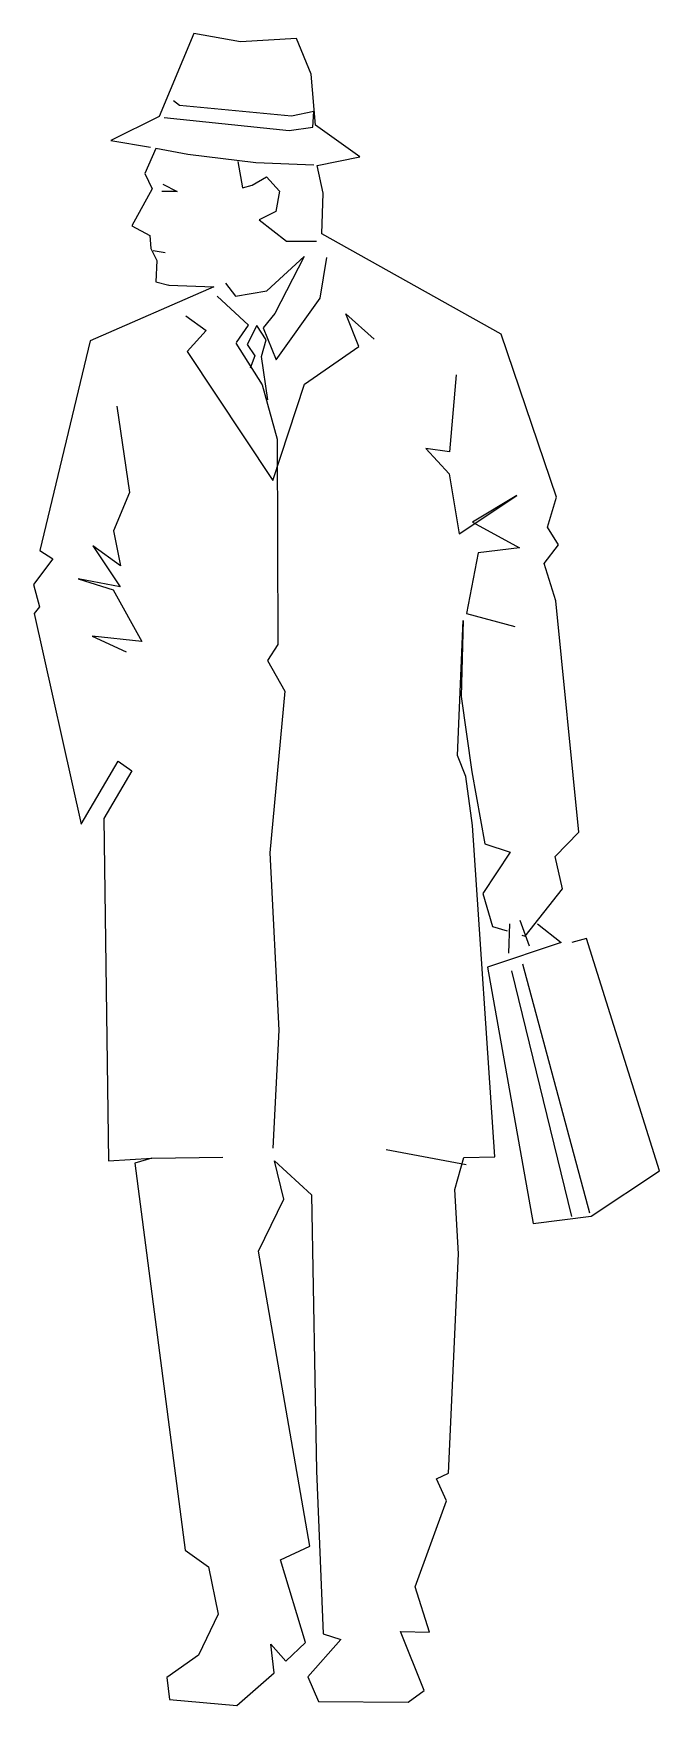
# Model space of a CAD drawing. Extents: x 108.7 to 135.7, y 44.5 to 116.8.
import ezdxf

# ---------------------------------------------------------------- set-up
doc = ezdxf.new("R2010")
doc.units = 0
doc.header["$LTSCALE"] = 40
doc.layers.get('0').update_dxf_attribs({"linetype": 'CONTINUOUS'})

msp = doc.modelspace()

# ---------------------------------------------------------------- linework, layer by layer
at = {"color": 0}
for p, q in [((120.693, 114.995), (120.059, 116.544)), ((120.872, 112.792), (120.693, 114.995)), ((122.791, 111.427), (120.872, 112.792)), ((120.951, 111.057), (122.791, 111.427)), ((121.208, 109.859), (120.951, 111.057)), ((121.156, 108.095), (121.208, 109.859)), ((128.893, 103.77), (121.156, 108.095)), ((113.873, 107.383), (114.387, 107.293)), ((116.492, 105.813), (111.143, 103.477)), ((114.534, 105.893), (114.539, 105.881)), ((114.539, 105.881), (116.492, 105.813)), ((111.143, 103.477), (108.97, 94.416)), ((131.28, 96.729), (128.893, 103.77)), ((130.894, 95.433), (131.28, 96.729)), ((131.372, 94.672), (130.894, 95.433)), ((130.756, 93.858), (131.372, 94.672)), ((109.537, 94.064), (108.701, 92.959)), ((108.97, 94.416), (109.537, 94.064)), ((131.258, 92.252), (130.756, 93.858)), ((108.701, 92.959), (108.958, 91.981)), ((108.958, 91.981), (108.738, 91.705)), ((132.245, 82.257), (131.258, 92.252)), ((108.738, 91.705), (110.765, 82.595)), ((127.011, 85.564), (127.258, 91.396)), ((127.258, 91.396), (127.169, 88.115)), ((127.169, 88.115), (127.635, 84.861)), ((110.765, 82.595), (112.353, 85.314)), ((112.353, 85.314), (112.949, 84.903)), ((127.371, 84.658), (127.011, 85.564)), ((112.949, 84.903), (111.743, 82.838)), ((127.653, 82.542), (127.371, 84.658)), ((127.635, 84.861), (128.188, 81.752)), ((111.743, 82.838), (111.948, 68.064)), ((128.618, 68.23), (127.653, 82.542)), ((128.188, 81.752), (129.28, 81.396)), ((131.234, 81.197), (132.245, 82.257)), ((129.28, 81.396), (128.105, 79.608)), ((131.548, 79.81), (131.234, 81.197)), ((128.105, 79.608), (128.521, 78.177)), ((129.934, 77.762), (131.548, 79.81)), ((128.521, 78.177), (129.149, 77.992)), ((129.259, 78.288), (129.216, 77.032)), ((130.125, 77.33), (129.71, 78.44)), ((130.472, 78.288), (131.491, 77.483)), ((131.491, 77.483), (128.302, 76.422)), ((129.786, 77.805), (129.934, 77.762)), ((132.576, 77.654), (131.942, 77.483)), ((135.735, 67.622), (132.576, 77.654)), ((129.82, 76.574), (132.704, 65.805)), ((128.302, 76.422), (130.277, 65.348)), ((131.942, 65.653), (129.363, 76.269)), ((111.948, 68.064), (113.816, 68.171)), ((113.816, 68.171), (113.085, 67.956)), ((113.085, 67.956), (115.25, 51.247)), ((113.816, 68.171), (116.878, 68.215)), ((119.509, 66.408), (119.109, 68.058)), ((119.109, 68.058), (120.706, 66.592)), ((127.392, 67.886), (123.924, 68.53)), ((126.891, 66.824), (127.291, 68.208)), ((127.291, 68.208), (128.618, 68.23)), ((132.784, 65.671), (135.735, 67.622)), ((120.706, 66.592), (120.925, 54.661)), ((127.052, 64.038), (126.891, 66.824)), ((118.419, 64.153), (119.509, 66.408)), ((130.277, 65.348), (132.784, 65.671)), ((120.632, 51.41), (118.419, 64.153)), ((126.627, 54.561), (127.052, 64.038)), ((120.925, 54.661), (121.212, 47.63)), ((126.101, 54.315), (126.627, 54.561)), ((126.534, 53.365), (126.101, 54.315)), ((125.188, 49.653), (126.534, 53.365)), ((119.375, 50.819), (120.632, 51.41)), ((115.25, 51.247), (116.253, 50.513)), ((120.452, 47.255), (119.375, 50.819)), ((116.253, 50.513), (116.68, 48.469)), ((125.806, 47.696), (125.188, 49.653)), ((116.68, 48.469), (115.826, 46.709)), ((125.575, 45.174), (124.552, 47.731)), ((124.552, 47.731), (125.806, 47.696)), ((119.089, 45.935), (118.949, 47.175)), ((118.949, 47.175), (119.602, 46.442)), ((119.602, 46.442), (120.452, 47.255)), ((121.969, 47.379), (120.546, 45.767)), ((121.212, 47.63), (121.969, 47.379)), ((115.826, 46.709), (114.465, 45.738)), ((114.465, 45.738), (114.577, 44.79)), ((117.478, 44.528), (119.089, 45.935)), ((120.546, 45.767), (121.008, 44.7)), ((114.577, 44.79), (117.478, 44.528)), ((124.887, 44.681), (125.575, 45.174)), ((121.008, 44.7), (124.887, 44.681))]:
    msp.add_line(p, q, dxfattribs=at)
for points in [[(120.059, 116.544), (117.638, 116.396), (115.627, 116.755), (114.122, 113.161), (112.046, 112.135), (113.751, 111.85), (113.75, 111.842)], [(114.339, 113.125), (119.739, 112.564), (120.766, 112.713), (120.814, 113.382), (119.84, 113.179), (115.008, 113.639), (114.751, 113.848)], [(113.981, 111.787), (113.515, 110.711), (113.826, 110.042), (112.954, 108.447), (113.724, 108.034), (113.772, 107.473), (114.029, 106.953), (113.981, 106.033), (114.539, 105.881)], [(120.814, 111.07), (118.299, 111.171), (115.367, 111.53), (113.981, 111.787)], [(117.529, 111.225), (117.732, 110.09), (118.144, 110.197), (118.759, 110.556), (119.327, 109.94), (119.171, 109.062), (118.449, 108.704), (119.631, 107.777), (120.921, 107.777)], [(114.292, 110.251), (114.907, 109.923), (114.25, 109.923)], [(116.989, 105.971), (117.424, 105.401), (118.781, 105.642), (120.393, 107.122), (119.126, 104.663), (118.613, 104.039), (119.175, 102.65), (121.084, 105.324), (121.37, 107.073)], [(117.475, 103.409), (117.989, 104.15), (116.639, 105.405)], [(115.276, 104.551), (116.162, 103.919), (115.341, 103.019), (119.033, 97.445), (120.41, 101.609), (122.751, 103.231), (122.189, 104.648), (123.409, 103.549)], [(118.825, 100.924), (118.544, 102.794), (118.747, 103.523), (118.341, 104.138), (117.935, 103.32), (118.258, 102.836), (118.054, 102.304)], [(117.443, 103.373), (118.572, 101.574), (119.231, 99.237), (119.247, 90.356), (118.806, 89.673), (119.558, 88.342), (118.911, 81.359), (119.297, 73.701), (119.039, 68.598)], [(126.96, 102.015), (126.666, 98.676), (125.646, 98.827), (126.647, 97.728), (127.087, 95.145), (129.574, 96.795), (127.658, 95.638), (129.694, 94.534), (127.899, 94.324), (127.405, 91.702), (129.488, 91.137)], [(112.296, 100.657), (112.847, 96.92), (112.154, 95.276), (112.452, 93.758), (111.261, 94.624), (112.448, 92.854), (110.627, 93.198), (112.141, 92.724), (113.384, 90.486), (111.242, 90.716), (112.697, 90.038)]]:
    msp.add_lwpolyline(points, dxfattribs=at)

doc.saveas('drawing.dxf')
